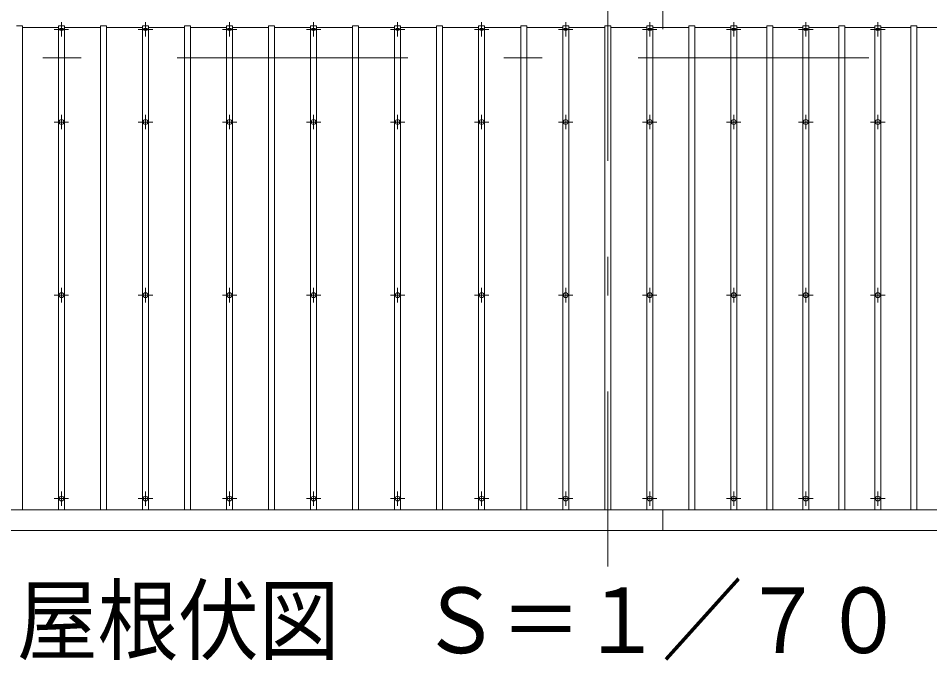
# Model space of a CAD drawing. Units: millimetres, scale not verified. Extents: x -31992 to 32005, y -14700 to 14700.
# Drawn here: x -3831 to -34, y 7780 to 10458 of the extents above; entities that cross this region are included whole.
import ezdxf
from ezdxf.enums import TextEntityAlignment as Align

# ---------------------------------------------------------------- set-up
doc = ezdxf.new("R2010")
doc.units = ezdxf.units.MM
doc.header["$LTSCALE"] = 80
doc.linetypes.add('USER3', pattern=[24, 12, -5, 2, -5])
for name, color, linetype, lineweight in [('0-2_1-07BOLD', 7, 'Continuous', 18), ('0-3_1-27CENTER', 3, 'USER3', 18), ('0-4_1-47THIN', 4, 'Continuous', 18), ('0-5_1-57DIM', 3, 'Continuous', 18)]:
    doc.layers.add(name, color=color, linetype=linetype, lineweight=lineweight)
doc.styles.add('ＭＳ ゴシック', font='')
doc.styles.get('ＭＳ ゴシック').set_extended_font_data('MS Gothic')

msp = doc.modelspace()

# ---------------------------------------------------------------- linework, layer by layer
at = {"layer": '0-2_1-07BOLD'}
for p, q in [((-1145.62, 10502.54), (-1145.62, 10412.54)), ((-6858.62, 8408.3), (3807.38, 8408.3)), ((-1145.62, 8408.3), (-1145.62, 8322.54)), ((-6858.62, 8322.54), (3807.38, 8322.54))]:
    msp.add_line(p, q, dxfattribs=at)
for centre in [(-3650.62, 10025.04), (-3300.62, 10025.04), (-2950.62, 10025.04), (-2600.62, 10025.04), (-2250.62, 10025.04), (-1900.63, 10025.04), (-1550.62, 10025.04), (-1200.62, 10025.04), (-850.62, 10025.04), (-550.62, 10025.04), (-250.62, 10025.04), (-3650.62, 9303.38), (-3300.62, 9303.38), (-2950.62, 9303.38), (-2600.62, 9303.38), (-2250.62, 9303.38), (-1900.63, 9303.38), (-1550.62, 9303.38), (-1200.62, 9303.38), (-850.62, 9303.38), (-550.62, 9303.38), (-250.62, 9303.38), (-3650.62, 8455.72), (-3300.62, 8455.72), (-2950.62, 8455.72), (-2600.62, 8455.72), (-2250.62, 8455.72), (-1900.63, 8455.72), (-1550.62, 8455.72), (-1200.62, 8455.72), (-850.62, 8455.72), (-550.62, 8455.72), (-250.62, 8455.72)]:
    msp.add_circle(centre, 10, dxfattribs=at)
for centre, start, end in [((-3650.62, 10400.58), 46.39838, 133.60162), ((-3650.62, 10421.58), 226.3961, 313.6039), ((-3300.62, 10400.58), 46.39838, 133.60162), ((-3300.62, 10421.58), 226.3961, 313.6039), ((-2950.62, 10400.58), 46.39838, 133.60162), ((-2950.62, 10421.58), 226.3961, 313.6039), ((-2600.62, 10400.58), 46.39838, 133.60162), ((-2600.62, 10421.58), 226.3961, 313.6039), ((-2250.62, 10400.58), 46.39838, 133.60162), ((-2250.62, 10421.58), 226.3961, 313.6039), ((-1900.63, 10400.58), 46.39838, 133.60162), ((-1900.63, 10421.58), 226.3961, 313.6039), ((-1550.62, 10400.58), 46.39838, 133.60162), ((-1550.62, 10421.58), 226.3961, 313.6039), ((-1200.62, 10400.58), 46.39838, 133.60162), ((-1200.62, 10421.58), 226.3961, 313.6039), ((-850.62, 10400.58), 46.39838, 133.60162), ((-850.62, 10421.58), 226.3961, 313.6039), ((-550.62, 10400.58), 46.39838, 133.60162), ((-550.62, 10421.58), 226.3961, 313.6039), ((-250.62, 10400.58), 46.39838, 133.60162), ((-250.62, 10421.58), 226.3961, 313.6039)]:
    msp.add_arc(centre, 14.5, start, end, dxfattribs=at)
at = {"layer": '0-3_1-27CENTER'}
for p, q in [((-1375.62, 12742.55), (-1375.62, 8172.54)), ((-3650.62, 10441.07), (-3650.62, 10381.07)), ((-3300.62, 10441.07), (-3300.62, 10381.07)), ((-2950.62, 10441.07), (-2950.62, 10381.07)), ((-2600.62, 10441.07), (-2600.62, 10381.07)), ((-2250.62, 10441.07), (-2250.62, 10381.07)), ((-1900.63, 10441.07), (-1900.63, 10381.07)), ((-1550.62, 10441.07), (-1550.62, 10381.07)), ((-1200.62, 10441.07), (-1200.62, 10381.07)), ((-850.62, 10441.07), (-850.62, 10381.07)), ((-550.62, 10441.07), (-550.62, 10381.07)), ((-250.62, 10441.07), (-250.62, 10381.07)), ((-3680.62, 10411.07), (-3620.62, 10411.07)), ((-3330.62, 10411.07), (-3270.62, 10411.07)), ((-2980.62, 10411.07), (-2920.62, 10411.07)), ((-2630.62, 10411.07), (-2570.62, 10411.07)), ((-2280.62, 10411.07), (-2220.62, 10411.07)), ((-1930.62, 10411.07), (-1870.62, 10411.07)), ((-1580.62, 10411.07), (-1520.62, 10411.07)), ((-1230.62, 10411.07), (-1170.62, 10411.07)), ((-880.62, 10411.07), (-820.62, 10411.07)), ((-580.62, 10411.07), (-520.63, 10411.07)), ((-280.62, 10411.07), (-220.62, 10411.07)), ((-7008.62, 10292.54), (3957.38, 10292.54)), ((-3680.62, 10025.04), (-3620.62, 10025.04)), ((-3650.62, 10055.04), (-3650.62, 9995.04)), ((-3330.62, 10025.04), (-3270.62, 10025.04)), ((-3300.62, 10055.04), (-3300.62, 9995.04)), ((-2980.62, 10025.04), (-2920.62, 10025.04)), ((-2950.62, 10055.04), (-2950.62, 9995.04)), ((-2630.62, 10025.04), (-2570.62, 10025.04)), ((-2600.62, 10055.04), (-2600.62, 9995.04)), ((-2280.62, 10025.04), (-2220.62, 10025.04)), ((-2250.62, 10055.04), (-2250.62, 9995.04)), ((-1930.62, 10025.04), (-1870.62, 10025.04)), ((-1900.63, 10055.04), (-1900.63, 9995.04)), ((-1580.62, 10025.04), (-1520.62, 10025.04)), ((-1550.62, 10055.04), (-1550.62, 9995.04)), ((-1230.62, 10025.04), (-1170.62, 10025.04)), ((-1200.62, 10055.04), (-1200.62, 9995.04)), ((-880.62, 10025.04), (-820.62, 10025.04)), ((-850.62, 10055.04), (-850.62, 9995.04)), ((-580.62, 10025.04), (-520.63, 10025.04)), ((-550.62, 10055.04), (-550.62, 9995.04)), ((-280.62, 10025.04), (-220.62, 10025.04)), ((-250.62, 10055.04), (-250.62, 9995.04)), ((-3680.62, 9303.38), (-3620.62, 9303.38)), ((-3650.62, 9333.38), (-3650.62, 9273.38)), ((-3330.62, 9303.38), (-3270.62, 9303.38)), ((-3300.62, 9333.38), (-3300.62, 9273.38)), ((-2980.62, 9303.38), (-2920.62, 9303.38)), ((-2950.62, 9333.38), (-2950.62, 9273.38)), ((-2630.62, 9303.38), (-2570.62, 9303.38)), ((-2600.62, 9333.38), (-2600.62, 9273.38)), ((-2280.62, 9303.38), (-2220.62, 9303.38)), ((-2250.62, 9333.38), (-2250.62, 9273.38)), ((-1930.62, 9303.38), (-1870.62, 9303.38)), ((-1900.63, 9333.38), (-1900.63, 9273.38)), ((-1580.62, 9303.38), (-1520.62, 9303.38)), ((-1550.62, 9333.38), (-1550.62, 9273.38)), ((-1230.62, 9303.38), (-1170.62, 9303.38)), ((-1200.62, 9333.38), (-1200.62, 9273.38)), ((-880.62, 9303.38), (-820.62, 9303.38)), ((-850.62, 9333.38), (-850.62, 9273.38)), ((-580.62, 9303.38), (-520.63, 9303.38)), ((-550.62, 9333.38), (-550.62, 9273.38)), ((-280.62, 9303.38), (-220.62, 9303.38)), ((-250.62, 9333.38), (-250.62, 9273.38)), ((-3650.62, 8485.72), (-3650.62, 8425.72)), ((-3300.62, 8485.72), (-3300.62, 8425.72)), ((-2950.62, 8485.72), (-2950.62, 8425.72)), ((-2600.62, 8485.72), (-2600.62, 8425.72)), ((-2250.62, 8485.72), (-2250.62, 8425.72)), ((-1900.63, 8485.72), (-1900.63, 8425.72)), ((-1550.62, 8485.72), (-1550.62, 8425.72)), ((-1200.62, 8485.72), (-1200.62, 8425.72)), ((-850.62, 8485.72), (-850.62, 8425.72)), ((-550.62, 8485.72), (-550.62, 8425.72)), ((-250.62, 8485.72), (-250.62, 8425.72)), ((-3680.62, 8455.72), (-3620.62, 8455.72)), ((-3330.62, 8455.72), (-3270.62, 8455.72)), ((-2980.62, 8455.72), (-2920.62, 8455.72)), ((-2630.62, 8455.72), (-2570.62, 8455.72)), ((-2280.62, 8455.72), (-2220.62, 8455.72)), ((-1930.62, 8455.72), (-1870.62, 8455.72)), ((-1580.62, 8455.72), (-1520.62, 8455.72)), ((-1230.62, 8455.72), (-1170.62, 8455.72)), ((-880.62, 8455.72), (-820.62, 8455.72)), ((-580.62, 8455.72), (-520.63, 8455.72)), ((-280.62, 8455.72), (-220.62, 8455.72))]:
    msp.add_line(p, q, dxfattribs=at)
at = {"layer": '0-4_1-47THIN'}
for p, q in [((-3838.12, 10425.54), (-3813.12, 10425.54)), ((-3813.12, 10425.54), (-3813.12, 8408.3)), ((-3813.12, 10419.51), (-3663.12, 10419.51)), ((-3663.12, 10425.54), (-3638.12, 10425.54)), ((-3663.12, 10425.54), (-3663.12, 8408.3)), ((-3638.12, 10425.54), (-3638.12, 8408.3)), ((-3488.12, 10419.51), (-3638.12, 10419.51)), ((-3488.12, 10425.54), (-3463.12, 10425.54)), ((-3488.12, 10425.54), (-3488.12, 8408.3)), ((-3463.12, 10425.54), (-3463.12, 8408.3)), ((-3463.12, 10419.51), (-3313.12, 10419.51)), ((-3313.12, 10425.54), (-3288.12, 10425.54)), ((-3313.12, 10425.54), (-3313.12, 8408.3)), ((-3288.12, 10425.54), (-3288.12, 8408.3)), ((-3138.12, 10419.51), (-3288.12, 10419.51)), ((-3138.12, 10425.54), (-3113.13, 10425.54)), ((-3138.12, 10425.54), (-3138.12, 8408.3)), ((-3113.13, 10425.54), (-3113.13, 8408.3)), ((-3113.13, 10419.51), (-2963.12, 10419.51)), ((-2963.12, 10425.54), (-2938.12, 10425.54)), ((-2963.12, 10425.54), (-2963.12, 8408.3)), ((-2938.12, 10425.54), (-2938.12, 8408.3)), ((-2788.12, 10419.51), (-2938.12, 10419.51)), ((-2788.12, 10425.54), (-2763.12, 10425.54)), ((-2788.12, 10425.54), (-2788.12, 8408.3)), ((-2763.12, 10425.54), (-2763.12, 8408.3)), ((-2763.12, 10419.51), (-2613.12, 10419.51)), ((-2613.12, 10425.54), (-2588.12, 10425.54)), ((-2613.12, 10425.54), (-2613.12, 8408.3)), ((-2588.12, 10425.54), (-2588.12, 8408.3)), ((-2438.12, 10419.51), (-2588.12, 10419.51)), ((-2438.12, 10425.54), (-2413.12, 10425.54)), ((-2438.12, 10425.54), (-2438.12, 8408.3)), ((-2413.12, 10425.54), (-2413.12, 8408.3)), ((-2413.12, 10419.51), (-2263.12, 10419.51)), ((-2263.12, 10425.54), (-2238.12, 10425.54)), ((-2263.12, 10425.54), (-2263.12, 8408.3)), ((-2238.12, 10425.54), (-2238.12, 8408.3)), ((-2088.12, 10419.51), (-2238.12, 10419.51)), ((-2088.12, 10425.54), (-2063.12, 10425.54)), ((-2088.12, 10425.54), (-2088.12, 8408.3)), ((-2063.12, 10425.54), (-2063.12, 8408.3)), ((-2063.12, 10419.51), (-1913.12, 10419.51)), ((-1913.12, 10425.54), (-1888.12, 10425.54)), ((-1913.12, 10425.54), (-1913.12, 8408.3)), ((-1888.12, 10425.54), (-1888.12, 8408.3)), ((-1738.12, 10419.51), (-1888.12, 10419.51)), ((-1738.12, 10425.54), (-1713.12, 10425.54)), ((-1738.12, 10425.54), (-1738.12, 8408.3)), ((-1713.12, 10425.54), (-1713.12, 8408.3)), ((-1713.12, 10419.51), (-1563.12, 10419.51)), ((-1563.12, 10425.54), (-1538.12, 10425.54)), ((-1563.12, 10425.54), (-1563.12, 8408.3)), ((-1538.12, 10425.54), (-1538.12, 8408.3)), ((-1388.12, 10419.51), (-1538.12, 10419.51)), ((-1388.12, 10425.54), (-1363.12, 10425.54)), ((-1388.12, 10425.54), (-1388.12, 8408.3)), ((-1363.12, 10425.54), (-1363.12, 8408.3)), ((-1363.12, 10419.51), (-1213.12, 10419.51)), ((-1213.12, 10425.54), (-1188.12, 10425.54)), ((-1213.12, 10425.54), (-1213.12, 8408.3)), ((-1188.12, 10425.54), (-1188.12, 8408.3)), ((-1038.12, 10419.51), (-1188.12, 10419.51)), ((-1038.12, 10425.54), (-1013.12, 10425.54)), ((-1038.12, 10425.54), (-1038.12, 8408.3)), ((-1013.12, 10425.54), (-1013.12, 8408.3)), ((-1013.12, 10419.51), (-863.12, 10419.51)), ((-863.12, 10425.54), (-838.12, 10425.54)), ((-863.12, 10425.54), (-863.12, 8408.3)), ((-838.12, 10425.54), (-838.12, 8408.3)), ((-713.12, 10419.51), (-838.12, 10419.51)), ((-713.12, 10425.54), (-688.12, 10425.54)), ((-713.12, 10425.54), (-713.12, 8408.3)), ((-688.12, 10425.54), (-688.12, 8408.3)), ((-688.12, 10419.51), (-563.12, 10419.51)), ((-563.12, 10425.54), (-538.12, 10425.54)), ((-563.12, 10425.54), (-563.12, 8408.3)), ((-538.12, 10425.54), (-538.12, 8408.3)), ((-413.12, 10419.51), (-538.12, 10419.51)), ((-413.12, 10425.54), (-388.12, 10425.54)), ((-413.12, 10425.54), (-413.12, 8408.3)), ((-388.12, 10425.54), (-388.12, 8408.3)), ((-388.12, 10419.51), (-263.12, 10419.51)), ((-263.12, 10425.54), (-238.12, 10425.54)), ((-263.12, 10425.54), (-263.12, 8408.3)), ((-238.12, 10425.54), (-238.12, 8408.3)), ((-113.12, 10419.51), (-238.12, 10419.51)), ((-113.12, 10425.54), (-88.12, 10425.54)), ((-113.12, 10425.54), (-113.12, 8408.3)), ((-88.12, 10425.54), (-88.12, 8408.3)), ((-88.12, 10419.51), (36.88, 10419.51))]:
    msp.add_line(p, q, dxfattribs=at)

# ---------------------------------------------------------------- texts
at = {"layer": '0-5_1-57DIM', "color": 7, "style": 'ＭＳ ゴシック', "width": 0.9}
msp.add_text('屋根伏図\u3000Ｓ＝１／７０', height=273.5, dxfattribs=at).set_placement((-3835.62, 7729.85), align=Align.BOTTOM_LEFT)

doc.saveas('drawing.dxf')
